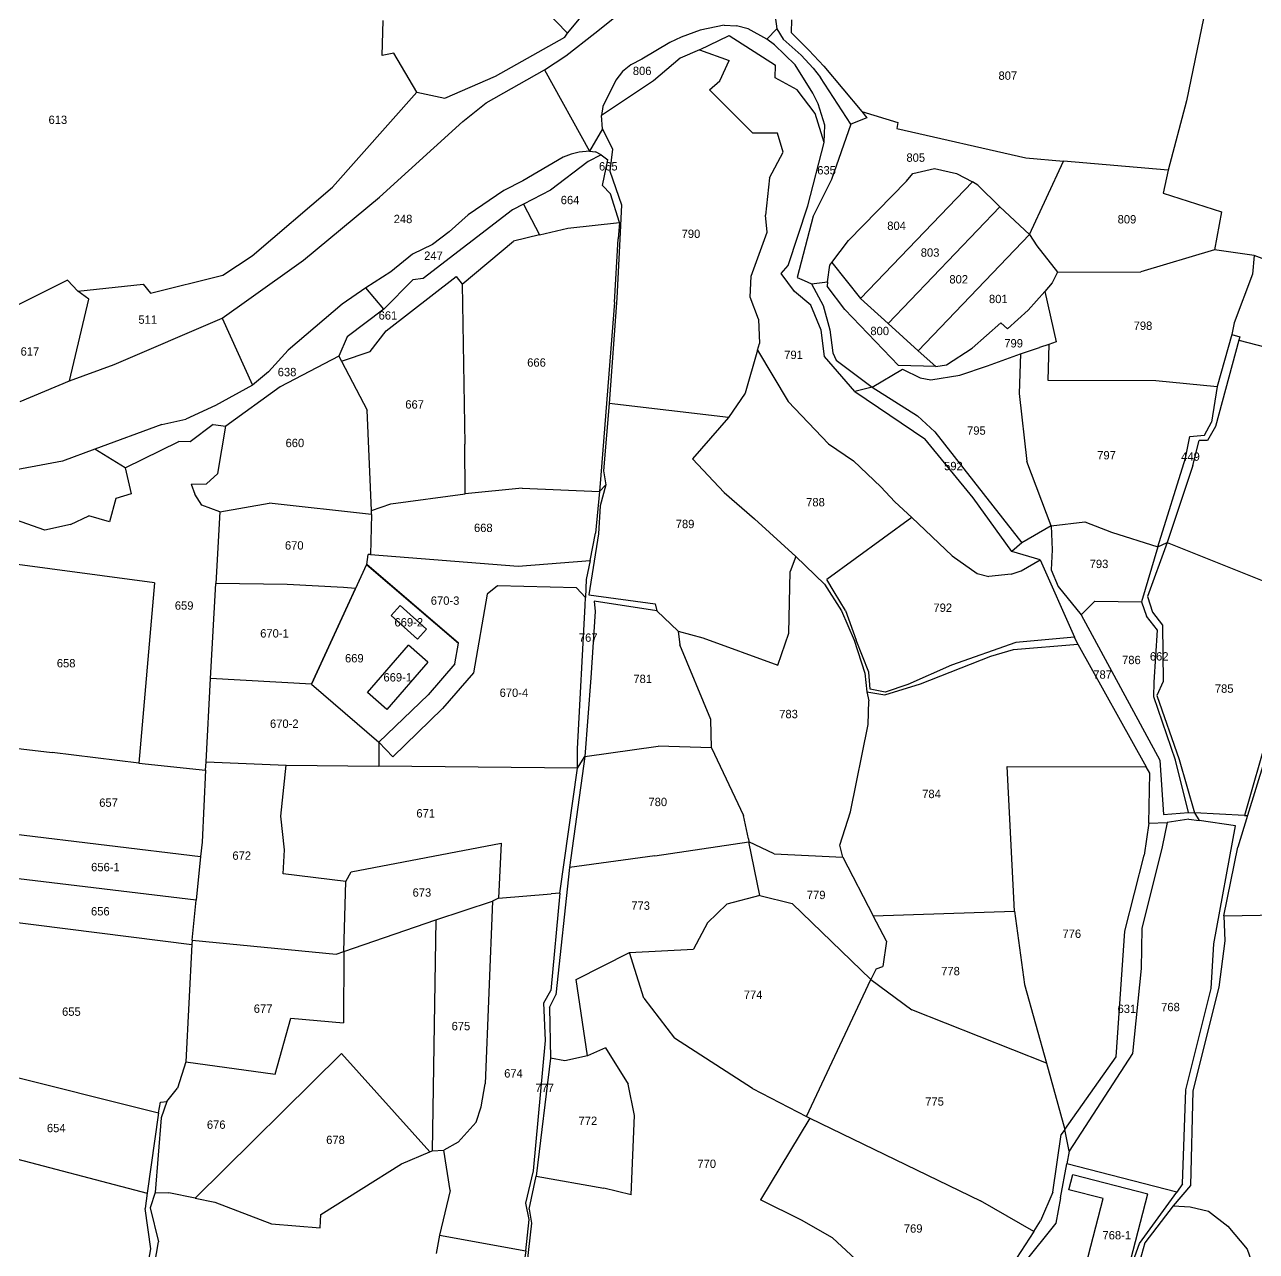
# Model space of a CAD drawing. Header units: metres. Extents: x 215864 to 218449, y 2702083 to 2704249.
# Drawn here: x 216190.5 to 216559.2, y 2703600.1 to 2703967.3 of the extents above; entities that cross this region are included whole.
import ezdxf
from ezdxf.enums import TextEntityAlignment as Align

# ---------------------------------------------------------------- set-up
doc = ezdxf.new("R2010")
doc.units = ezdxf.units.M

msp = doc.modelspace()

# ---------------------------------------------------------------- linework, layer by layer
at = {"layer": 'LIN'}
for p, q in [((216313.55, 2704005.35), (216352.98, 2703964.78)), ((216361.1, 2703964.71), (216380.31, 2703980.1)), ((216545.38, 2703979.27), (216538.23, 2703944.52)), ((216352.98, 2703964.78), (216359, 2703972.06)), ((216415.1, 2703969.76), (216415.66, 2703966.09)), ((216297.5, 2703958.09), (216297.78, 2703968.54)), ((216392.62, 2703965.67), (216387.02, 2703963.58)), ((216399.82, 2703967.16), (216392.62, 2703965.67)), ((216399.82, 2703967.16), (216403.52, 2703966.92)), ((216407.01, 2703966.09), (216403.52, 2703966.92)), ((216412.62, 2703962.97), (216407.01, 2703966.09)), ((216415.66, 2703966.09), (216412.62, 2703962.97)), ((216415.66, 2703966.09), (216417.55, 2703962.94)), ((216420.05, 2703968.74), (216419.95, 2703964.99)), ((216331.45, 2703951.91), (216352.17, 2703963.53)), ((216352.17, 2703963.53), (216352.98, 2703964.78)), ((216352.48, 2703957.99), (216361.1, 2703964.71)), ((216383.59, 2703961.99), (216375.21, 2703956.94)), ((216387.02, 2703963.58), (216383.59, 2703961.99)), ((216392.48, 2703959.72), (216401.32, 2703964.08)), ((216401.32, 2703964.08), (216415.25, 2703955.13)), ((216414.96, 2703961.27), (216412.62, 2703962.97)), ((216417.55, 2703962.94), (216422.89, 2703958.17)), ((216419.95, 2703964.99), (216425.23, 2703959.71)), ((216300.97, 2703958.8), (216297.5, 2703958.09)), ((216307.85, 2703947.13), (216300.97, 2703958.8)), ((216346.04, 2703953.74), (216352.48, 2703957.99)), ((216392.48, 2703959.72), (216386.7, 2703957.25)), ((216392.48, 2703959.72), (216401.36, 2703956.58)), ((216421.11, 2703955.23), (216414.96, 2703961.27)), ((216422.89, 2703958.17), (216426.48, 2703954.27)), ((216425.23, 2703959.71), (216429.71, 2703954.89)), ((216371.95, 2703955.29), (216369.46, 2703953.24)), ((216375.21, 2703956.94), (216371.95, 2703955.29)), ((216386.7, 2703957.25), (216378.67, 2703950.48)), ((216398.52, 2703950.49), (216401.36, 2703956.58)), ((216415.12, 2703951.34), (216415.25, 2703955.13)), ((216426.4, 2703946.77), (216421.11, 2703955.23)), ((216426.48, 2703954.27), (216428.68, 2703951.5)), ((216429.71, 2703954.89), (216441.02, 2703941.31)), ((216316.23, 2703945.3), (216331.45, 2703951.91)), ((216328.59, 2703943.89), (216346.04, 2703953.74)), ((216346.04, 2703953.74), (216359.54, 2703929.45)), ((216378.67, 2703950.48), (216363.18, 2703940.11)), ((216367.4, 2703950.69), (216363.56, 2703942.76)), ((216369.46, 2703953.24), (216367.4, 2703950.69)), ((216395.49, 2703947.82), (216398.52, 2703950.49)), ((216421.73, 2703947.8), (216415.12, 2703951.34)), ((216437.79, 2703937.5), (216428.68, 2703951.5)), ((216282.64, 2703918.69), (216307.85, 2703947.13)), ((216307.85, 2703947.13), (216316.23, 2703945.3)), ((216400.72, 2703942.55), (216395.49, 2703947.82)), ((216427.08, 2703940.73), (216421.73, 2703947.8)), ((216427.96, 2703943.6), (216426.4, 2703946.77)), ((216321.6, 2703938.33), (216328.59, 2703943.89)), ((216430.01, 2703937.26), (216427.96, 2703943.6)), ((216538.23, 2703944.52), (216532.71, 2703923.76)), ((216363.56, 2703942.76), (216363.18, 2703940.11)), ((216363.43, 2703936.1), (216363.18, 2703940.11)), ((216400.72, 2703942.55), (216408.44, 2703934.78)), ((216429.75, 2703932.01), (216427.08, 2703940.73)), ((216442.57, 2703939.38), (216437.79, 2703937.5)), ((216441.02, 2703941.31), (216451.84, 2703938.02)), ((216441.02, 2703941.31), (216442.57, 2703939.38)), ((216296.69, 2703915.65), (216321.6, 2703938.33)), ((216363.43, 2703936.1), (216359.54, 2703929.45)), ((216363.43, 2703936.1), (216366.42, 2703930)), ((216429.75, 2703932.01), (216430.01, 2703937.26)), ((216437.79, 2703937.5), (216432.01, 2703920.95)), ((216451.84, 2703938.02), (216451.53, 2703936.21)), ((216451.53, 2703936.21), (216490.12, 2703927.48)), ((216415.86, 2703934.81), (216408.44, 2703934.78)), ((216417.5, 2703929.13), (216415.86, 2703934.81)), ((216424.91, 2703913.12), (216429.75, 2703932.01)), ((216354.02, 2703928.53), (216351.62, 2703927.61)), ((216356.46, 2703929.13), (216354.02, 2703928.53)), ((216359.54, 2703929.45), (216356.46, 2703929.13)), ((216359.54, 2703929.45), (216361.29, 2703929.27)), ((216363.04, 2703928.29), (216361.29, 2703929.27)), ((216366.42, 2703930), (216365.59, 2703923.43)), ((216413.45, 2703921.49), (216417.5, 2703929.13)), ((216351.62, 2703927.61), (216339.56, 2703920.55)), ((216359.16, 2703926.35), (216347.89, 2703917.74)), ((216363.04, 2703928.29), (216359.16, 2703926.35)), ((216363.04, 2703928.29), (216364.98, 2703926.83)), ((216363.46, 2703919.14), (216364.98, 2703926.83)), ((216490.12, 2703927.48), (216501.45, 2703926.49)), ((216491.22, 2703904.5), (216501.45, 2703926.49)), ((216532.71, 2703923.76), (216501.45, 2703926.49)), ((216365.59, 2703923.43), (216369.11, 2703913.41)), ((216413.45, 2703921.49), (216412.19, 2703910.25)), ((216432.01, 2703920.95), (216426.53, 2703909.93)), ((216454.39, 2703920.44), (216456.35, 2703922.8)), ((216456.35, 2703922.8), (216462.79, 2703924.27)), ((216462.79, 2703924.27), (216469.44, 2703922.73)), ((216469.44, 2703922.73), (216474.15, 2703920.3)), ((216532.71, 2703923.76), (216531.31, 2703916.86)), ((216258.53, 2703898.11), (216282.64, 2703918.69)), ((216333.85, 2703917.68), (216323.2, 2703910.36)), ((216339.56, 2703920.55), (216333.85, 2703917.68)), ((216347.89, 2703917.74), (216339.82, 2703913.6)), ((216365.81, 2703916.68), (216363.46, 2703919.14)), ((216454.39, 2703920.44), (216437.04, 2703902.68)), ((216440.67, 2703885.34), (216474.15, 2703920.3)), ((216475.83, 2703919.29), (216474.15, 2703920.3)), ((216475.83, 2703919.29), (216482.32, 2703912.77)), ((216273.93, 2703896.82), (216296.69, 2703915.65)), ((216339.82, 2703913.6), (216336.47, 2703911.88)), ((216339.82, 2703913.6), (216344.61, 2703904.36)), ((216368.55, 2703908.08), (216365.81, 2703916.68)), ((216531.31, 2703916.86), (216548.71, 2703911.23)), ((216336.47, 2703911.88), (216309.78, 2703891.33)), ((216323.2, 2703910.36), (216317.52, 2703905.26)), ((216369.11, 2703913.41), (216368.63, 2703903.05)), ((216412.73, 2703905.23), (216412.19, 2703910.25)), ((216418.97, 2703895.21), (216424.91, 2703913.12)), ((216426.53, 2703909.93), (216421.73, 2703891.61)), ((216482.32, 2703912.77), (216448.9, 2703877.88)), ((216482.32, 2703912.77), (216491.22, 2703904.5)), ((216548.71, 2703911.23), (216546.66, 2703899.87)), ((216344.61, 2703904.36), (216353.09, 2703906.42)), ((216353.09, 2703906.42), (216368.55, 2703908.08)), ((216368.55, 2703908.08), (216368.11, 2703903.19)), ((216317.52, 2703905.26), (216312.52, 2703901.49)), ((216344.61, 2703904.36), (216336.82, 2703902.48)), ((216367.06, 2703884.2), (216368.11, 2703903.19)), ((216368.63, 2703903.05), (216367.77, 2703885.43)), ((216407.94, 2703891.98), (216412.73, 2703905.23)), ((216432.08, 2703896.13), (216437.04, 2703902.68)), ((216491.22, 2703904.5), (216457.91, 2703869.72)), ((216491.22, 2703904.5), (216493.48, 2703901.06)), ((216312.52, 2703901.49), (216306.54, 2703898.6)), ((216321.42, 2703889.65), (216336.82, 2703902.48)), ((216493.48, 2703901.06), (216499.65, 2703893.18)), ((216546.66, 2703899.87), (216524.56, 2703893.29)), ((216558.55, 2703898.17), (216546.66, 2703899.87)), ((216249.83, 2703892.33), (216258.53, 2703898.11)), ((216257.53, 2703885.09), (216273.93, 2703896.82)), ((216306.54, 2703898.6), (216300.11, 2703893.32)), ((216416.88, 2703892.79), (216418.97, 2703895.21)), ((216430.8, 2703890.28), (216431.49, 2703895.35)), ((216431.49, 2703895.35), (216432.08, 2703896.13)), ((216432.08, 2703896.13), (216440.67, 2703885.34)), ((216558.55, 2703898.17), (216557.98, 2703892.63)), ((216564.11, 2703896.08), (216558.55, 2703898.17)), ((216228.08, 2703886.92), (216249.83, 2703892.33)), ((216300.11, 2703893.32), (216292.55, 2703888.56)), ((216298.63, 2703875.69), (216319.66, 2703891.94)), ((216319.66, 2703891.94), (216321.42, 2703889.65)), ((216407.61, 2703885.72), (216407.94, 2703891.98)), ((216420.88, 2703887.41), (216416.88, 2703892.79)), ((216421.73, 2703891.61), (216423.83, 2703890.69)), ((216499.65, 2703893.18), (216498, 2703889.99)), ((216499.65, 2703893.18), (216524.56, 2703893.29)), ((216557.98, 2703892.63), (216552.53, 2703878.05)), ((216203.28, 2703890.82), (216187.34, 2703882.89)), ((216203.28, 2703890.82), (216206.39, 2703887.54)), ((216206.39, 2703887.54), (216225.92, 2703889.66)), ((216225.92, 2703889.66), (216228.08, 2703886.92)), ((216292.55, 2703888.56), (216285.51, 2703883.6)), ((216297.99, 2703882.16), (216292.55, 2703888.56)), ((216306.62, 2703890.97), (216297.99, 2703882.16)), ((216309.78, 2703891.33), (216306.62, 2703890.97)), ((216321.42, 2703889.65), (216322.19, 2703841.73)), ((216423.83, 2703890.69), (216425.96, 2703889.75)), ((216425.96, 2703889.75), (216430.8, 2703890.28)), ((216425.96, 2703889.75), (216429.49, 2703883.26)), ((216430.8, 2703890.28), (216430.68, 2703889)), ((216436.02, 2703882.04), (216430.68, 2703889)), ((216498, 2703889.99), (216495.83, 2703887.48)), ((216203.84, 2703860.74), (216209.7, 2703885.17)), ((216209.7, 2703885.17), (216206.39, 2703887.54)), ((216249.62, 2703879.48), (216257.53, 2703885.09)), ((216367.06, 2703884.2), (216362.94, 2703832.41)), ((216367.77, 2703885.43), (216365.44, 2703853.94)), ((216410.12, 2703879.19), (216407.61, 2703885.72)), ((216425.77, 2703883.32), (216420.88, 2703887.41)), ((216448.9, 2703877.88), (216440.67, 2703885.34)), ((216495.83, 2703887.48), (216490.88, 2703881.88)), ((216495.83, 2703887.48), (216499.22, 2703872.32)), ((216285.51, 2703883.6), (216269.32, 2703869.86)), ((216297.99, 2703882.16), (216287.03, 2703873.88)), ((216428.93, 2703875.85), (216425.77, 2703883.32)), ((216429.49, 2703883.26), (216431.51, 2703875.92)), ((216452.02, 2703865.31), (216436.02, 2703882.04)), ((216484.65, 2703876.27), (216490.88, 2703881.88)), ((216217.23, 2703865.63), (216249.62, 2703879.48)), ((216249.62, 2703879.48), (216258.67, 2703859.35)), ((216410.12, 2703879.19), (216410.43, 2703871.86)), ((216448.9, 2703877.88), (216457.91, 2703869.72)), ((216474.12, 2703870.5), (216482.63, 2703878.03)), ((216482.63, 2703878.03), (216484.65, 2703876.27)), ((216552.53, 2703878.05), (216551.78, 2703874.56)), ((216287.03, 2703873.88), (216284.53, 2703868.04)), ((216293.93, 2703869.51), (216298.63, 2703875.69)), ((216429.87, 2703867.97), (216428.93, 2703875.85)), ((216431.51, 2703875.92), (216432.41, 2703869.03)), ((216551.78, 2703874.56), (216547.46, 2703859.04)), ((216551.78, 2703874.56), (216554.22, 2703873.91)), ((216554.22, 2703873.91), (216553.94, 2703872.9)), ((216269.32, 2703869.86), (216263.5, 2703863.4)), ((216285.3, 2703866.57), (216293.93, 2703869.51)), ((216409.8, 2703869.87), (216406.12, 2703857.02)), ((216409.8, 2703869.87), (216410.43, 2703871.86)), ((216409.8, 2703869.87), (216418.96, 2703854.46)), ((216457.91, 2703869.72), (216463.17, 2703864.96)), ((216466.42, 2703865.44), (216474.12, 2703870.5)), ((216488.58, 2703868.77), (216494.24, 2703870.66)), ((216497.01, 2703871.59), (216494.24, 2703870.66)), ((216497.01, 2703871.59), (216496.75, 2703860.92)), ((216499.22, 2703872.32), (216497.01, 2703871.59)), ((216553.94, 2703872.9), (216546.97, 2703847.06)), ((216553.94, 2703872.9), (216603.67, 2703859.82)), ((216284.53, 2703868.04), (216266.96, 2703858.85)), ((216284.53, 2703868.04), (216285.3, 2703866.57)), ((216285.3, 2703866.57), (216292.97, 2703851.9)), ((216438.92, 2703857.46), (216429.87, 2703867.97)), ((216432.41, 2703869.03), (216433.39, 2703866.83)), ((216433.39, 2703866.83), (216444.15, 2703858.81)), ((216478.65, 2703865.22), (216488.58, 2703868.77)), ((216488.58, 2703868.77), (216488.17, 2703856.88)), ((216203.84, 2703860.74), (216217.23, 2703865.63)), ((216263.5, 2703863.4), (216258.67, 2703859.35)), ((216444.15, 2703858.81), (216453.27, 2703864.17)), ((216463.17, 2703864.96), (216452.02, 2703865.31)), ((216453.27, 2703864.17), (216458.48, 2703861.6)), ((216461.75, 2703861), (216470.44, 2703862.38)), ((216463.17, 2703864.96), (216466.42, 2703865.44)), ((216470.44, 2703862.38), (216478.65, 2703865.22)), ((216189.14, 2703854.52), (216203.84, 2703860.74)), ((216258.67, 2703859.35), (216247.54, 2703853.33)), ((216266.96, 2703858.85), (216250.71, 2703847.1)), ((216444.15, 2703858.81), (216438.92, 2703857.46)), ((216444.15, 2703858.81), (216457.7, 2703850.26)), ((216458.48, 2703861.6), (216461.75, 2703861)), ((216496.75, 2703860.92), (216529.07, 2703860.79)), ((216529.07, 2703860.79), (216547.46, 2703859.04)), ((216547.46, 2703859.04), (216545.76, 2703848.35)), ((216406.12, 2703857.02), (216401.14, 2703849.7)), ((216438.92, 2703857.46), (216459.92, 2703843.32)), ((216488.17, 2703856.88), (216490.5, 2703836.54)), ((216247.54, 2703853.33), (216238.7, 2703849.18)), ((216294.28, 2703821.93), (216292.97, 2703851.9)), ((216365.44, 2703853.94), (216363.69, 2703833.78)), ((216401.14, 2703849.7), (216365.44, 2703853.94)), ((216418.96, 2703854.46), (216431.05, 2703841.85)), ((216231.55, 2703847.58), (216211.45, 2703840.21)), ((216231.55, 2703847.58), (216238.7, 2703849.18)), ((216246.84, 2703847.6), (216239.96, 2703842.44)), ((216246.84, 2703847.6), (216250.71, 2703847.1)), ((216401.14, 2703849.7), (216390.37, 2703837.31)), ((216457.7, 2703850.26), (216462.93, 2703845.44)), ((216543.62, 2703844.41), (216545.76, 2703848.35)), ((216248.24, 2703832.98), (216250.71, 2703847.1)), ((216462.93, 2703845.44), (216488.98, 2703812.16)), ((216537.97, 2703837.56), (216539.2, 2703844)), ((216539.2, 2703844), (216543.62, 2703844.41)), ((216546.97, 2703847.06), (216544.52, 2703842.79)), ((216211.45, 2703840.21), (216201.81, 2703836.61)), ((216220.59, 2703834.69), (216211.45, 2703840.21)), ((216220.59, 2703834.69), (216236.61, 2703842.52)), ((216239.96, 2703842.44), (216236.61, 2703842.52)), ((216322.36, 2703826.84), (216322.19, 2703841.73)), ((216431.05, 2703841.85), (216438.58, 2703836.72)), ((216474.34, 2703825.67), (216459.92, 2703843.32)), ((216540.16, 2703835.37), (216542.02, 2703842.88)), ((216544.52, 2703842.79), (216542.02, 2703842.88)), ((216201.81, 2703836.61), (216183.16, 2703833.13)), ((216390.37, 2703837.31), (216399.87, 2703827.24)), ((216438.58, 2703836.72), (216446.79, 2703828.94)), ((216497.7, 2703817.31), (216490.5, 2703836.54)), ((216529.7, 2703811), (216537.97, 2703837.56)), ((216220.59, 2703834.69), (216222.36, 2703826.84)), ((216244.93, 2703829.91), (216248.24, 2703832.98)), ((216363.69, 2703833.78), (216364.44, 2703829.58)), ((216540.16, 2703835.37), (216532.45, 2703812.33)), ((216240.35, 2703829.73), (216244.93, 2703829.91)), ((216240.35, 2703829.73), (216241.37, 2703826.76)), ((216362.94, 2703832.41), (216362.55, 2703827.53)), ((216362.55, 2703827.53), (216364.44, 2703829.58)), ((216364.44, 2703829.58), (216362.75, 2703823.29)), ((216446.79, 2703828.94), (216450.98, 2703824.44)), ((216217.75, 2703825.45), (216215.86, 2703818.5)), ((216222.36, 2703826.84), (216217.75, 2703825.45)), ((216243.46, 2703823.49), (216241.37, 2703826.76)), ((216300.06, 2703823.85), (216322.36, 2703826.84)), ((216339.34, 2703828.59), (216322.36, 2703826.84)), ((216339.34, 2703828.59), (216362.55, 2703827.53)), ((216362.55, 2703827.53), (216361.33, 2703815.12)), ((216399.87, 2703827.24), (216408.92, 2703819.39)), ((216485.96, 2703809.65), (216474.34, 2703825.67)), ((216248.89, 2703821.51), (216243.46, 2703823.49)), ((216248.89, 2703821.51), (216247.7, 2703800.05)), ((216248.89, 2703821.51), (216263.65, 2703824.1)), ((216294.26, 2703820.65), (216263.65, 2703824.1)), ((216294.26, 2703820.65), (216294.28, 2703821.93)), ((216294.28, 2703821.93), (216300.06, 2703823.85)), ((216362.75, 2703823.29), (216362.23, 2703814.85)), ((216450.98, 2703824.44), (216456.06, 2703819.74)), ((216196.53, 2703815.96), (216187.75, 2703819.12)), ((216204.19, 2703817.65), (216209.66, 2703820.25)), ((216215.86, 2703818.5), (216209.66, 2703820.25)), ((216294.26, 2703820.65), (216294.02, 2703808.69)), ((216408.92, 2703819.39), (216421.32, 2703808.11)), ((216456.06, 2703819.74), (216430.55, 2703801.2)), ((216456.06, 2703819.74), (216468.15, 2703808.27)), ((216497.7, 2703817.31), (216507.83, 2703818.52)), ((216507.83, 2703818.52), (216515.84, 2703815.42)), ((216204.19, 2703817.65), (216196.53, 2703815.96)), ((216362.23, 2703814.85), (216359.37, 2703796.68)), ((216359.7, 2703806.9), (216361.33, 2703815.12)), ((216497.7, 2703817.31), (216488.98, 2703812.16)), ((216497.7, 2703817.31), (216498, 2703810.12)), ((216515.84, 2703815.42), (216529.7, 2703811)), ((216488.98, 2703812.16), (216485.96, 2703809.65)), ((216529.7, 2703811), (216524.82, 2703794.58)), ((216532.45, 2703812.33), (216526.61, 2703796.1)), ((216529.7, 2703811), (216532.45, 2703812.33)), ((216532.45, 2703812.33), (216575.93, 2703794.93)), ((216229.33, 2703800.23), (216171.48, 2703808.01)), ((216292.89, 2703805.67), (216293.29, 2703808.76)), ((216294.02, 2703808.69), (216293.29, 2703808.76)), ((216294.02, 2703808.69), (216338.17, 2703805.17)), ((216338.17, 2703805.17), (216359.7, 2703806.9)), ((216359.7, 2703806.9), (216358.58, 2703801.22)), ((216421.32, 2703808.11), (216419.58, 2703803.62)), ((216421.32, 2703808.11), (216429.88, 2703799.85)), ((216468.15, 2703808.27), (216475.57, 2703803.07)), ((216494.42, 2703807.07), (216485.96, 2703809.65)), ((216488.76, 2703803.84), (216494.42, 2703807.07)), ((216494.42, 2703807.07), (216504.68, 2703784.01)), ((216498, 2703810.12), (216497.73, 2703804.15)), ((216292.78, 2703805.76), (216276.33, 2703769.94)), ((216292.78, 2703805.76), (216289.48, 2703798.56)), ((216292.78, 2703805.76), (216320.3, 2703782.14)), ((216292.78, 2703805.76), (216292.89, 2703805.67)), ((216320.3, 2703782.14), (216292.89, 2703805.67)), ((216419.2, 2703785.16), (216419.58, 2703803.62)), ((216475.57, 2703803.07), (216479.05, 2703802.13)), ((216485.77, 2703802.8), (216488.76, 2703803.84)), ((216497.73, 2703804.15), (216499.81, 2703799.16)), ((216229.33, 2703800.23), (216224.68, 2703746.28)), ((216246.13, 2703771.61), (216247.7, 2703800.05)), ((216269.05, 2703799.74), (216247.7, 2703800.05)), ((216285.86, 2703798.81), (216269.05, 2703799.74)), ((216332.04, 2703799.33), (216328.95, 2703796.79)), ((216355.64, 2703798.73), (216332.04, 2703799.33)), ((216358.58, 2703801.22), (216358.38, 2703795.81)), ((216429.88, 2703799.85), (216434.94, 2703791.86)), ((216432.74, 2703797.5), (216430.55, 2703801.2)), ((216485.77, 2703802.8), (216479.05, 2703802.13)), ((216276.33, 2703769.94), (216289.48, 2703798.56)), ((216289.48, 2703798.56), (216285.86, 2703798.81)), ((216328.95, 2703796.79), (216324.85, 2703773.27)), ((216355.64, 2703798.73), (216358.38, 2703795.81)), ((216358.29, 2703793.49), (216358.38, 2703795.81)), ((216359.37, 2703796.68), (216379.2, 2703793.95)), ((216436.18, 2703791.93), (216432.74, 2703797.5)), ((216499.81, 2703799.16), (216506.71, 2703790.65)), ((216526.61, 2703796.1), (216528.03, 2703791.48)), ((216300.21, 2703790.5), (216302.89, 2703793.46)), ((216310.76, 2703786.35), (216302.89, 2703793.46)), ((216355.93, 2703750.54), (216358.29, 2703793.49)), ((216379.66, 2703791.84), (216360.94, 2703794.71)), ((216360.94, 2703794.71), (216361.24, 2703791.6)), ((216379.2, 2703793.95), (216379.66, 2703791.84)), ((216436.18, 2703791.93), (216439.41, 2703783.11)), ((216506.71, 2703790.65), (216510.84, 2703794.75)), ((216510.84, 2703794.75), (216524.82, 2703794.58)), ((216524.82, 2703794.58), (216526.31, 2703790.29)), ((216308.07, 2703783.38), (216300.21, 2703790.5)), ((216361.24, 2703791.6), (216359.95, 2703771.79)), ((216379.66, 2703791.84), (216386.09, 2703785.78)), ((216434.94, 2703791.86), (216438.81, 2703783.09)), ((216506.71, 2703790.65), (216530.28, 2703747.18)), ((216529.58, 2703786.09), (216526.31, 2703790.29)), ((216528.03, 2703791.48), (216531.11, 2703787.6)), ((216310.76, 2703786.35), (216308.07, 2703783.38)), ((216386.09, 2703785.78), (216393.47, 2703783.79)), ((216386.09, 2703785.78), (216386.54, 2703781.63)), ((216415.91, 2703775.61), (216419.2, 2703785.16)), ((216528.61, 2703770.47), (216529.58, 2703786.09)), ((216531.11, 2703787.6), (216531.28, 2703770.65)), ((216293.09, 2703767.41), (216305.4, 2703781.54)), ((216311.19, 2703776.48), (216305.4, 2703781.54)), ((216319.23, 2703775.95), (216320.3, 2703782.14)), ((216395.83, 2703759.33), (216386.54, 2703781.63)), ((216393.47, 2703783.79), (216415.91, 2703775.61)), ((216438.81, 2703783.09), (216441.95, 2703773.2)), ((216443.19, 2703773.45), (216439.41, 2703783.11)), ((216487.11, 2703782.35), (216467.9, 2703775.55)), ((216486.45, 2703780.24), (216505.69, 2703781.86)), ((216504.68, 2703784.01), (216487.11, 2703782.35)), ((216505.69, 2703781.86), (216504.68, 2703784.01)), ((216505.69, 2703781.86), (216526.16, 2703745.15)), ((216458.61, 2703769.95), (216479.69, 2703778.32)), ((216479.69, 2703778.32), (216486.45, 2703780.24)), ((216311.19, 2703776.48), (216298.88, 2703762.35)), ((216319.23, 2703775.95), (216311.21, 2703766.74)), ((216467.9, 2703775.55), (216454.82, 2703769.75)), ((216244.76, 2703746.69), (216246.13, 2703771.61)), ((216276.33, 2703769.94), (216246.13, 2703771.61)), ((216276.33, 2703769.94), (216296.47, 2703752.49)), ((216324.85, 2703773.27), (216315.57, 2703762.61)), ((216359.95, 2703771.79), (216358.14, 2703748.25)), ((216441.95, 2703773.2), (216442.52, 2703767.65)), ((216443.55, 2703768.37), (216443.19, 2703773.45)), ((216447.9, 2703766.72), (216458.61, 2703769.95)), ((216528.42, 2703766.15), (216528.61, 2703770.47)), ((216531.28, 2703770.65), (216529.38, 2703766.5)), ((216298.88, 2703762.35), (216293.09, 2703767.41)), ((216296.47, 2703752.49), (216311.21, 2703766.74)), ((216442.52, 2703767.65), (216447.9, 2703766.72)), ((216442.52, 2703767.65), (216443.17, 2703764.88)), ((216448, 2703767.48), (216443.55, 2703768.37)), ((216454.82, 2703769.75), (216448, 2703767.48)), ((216535, 2703747.11), (216528.42, 2703766.15)), ((216529.38, 2703766.5), (216536.04, 2703747.33)), ((216315.57, 2703762.61), (216300.64, 2703748.18)), ((216442.96, 2703757.81), (216443.17, 2703764.88)), ((216396.08, 2703750.89), (216395.83, 2703759.33)), ((216437.69, 2703731.73), (216442.96, 2703757.81)), ((216562.7, 2703755.3), (216555.6, 2703730.59)), ((216296.47, 2703752.49), (216296.44, 2703745.36)), ((216296.47, 2703752.49), (216300.64, 2703748.18)), ((216358.14, 2703748.25), (216380.12, 2703751.37)), ((216396.08, 2703750.89), (216380.12, 2703751.37)), ((216563.96, 2703754.79), (216556.47, 2703730.58)), ((216187.67, 2703750.78), (216198.7, 2703749.44)), ((216224.68, 2703746.28), (216198.7, 2703749.44)), ((216358.14, 2703748.25), (216353.54, 2703715.06)), ((216355.94, 2703744.77), (216355.93, 2703750.54)), ((216355.94, 2703744.77), (216358.14, 2703748.25)), ((216396.08, 2703750.89), (216405.64, 2703730.62)), ((216224.68, 2703746.28), (216244.55, 2703744.14)), ((216244.55, 2703744.14), (216243.56, 2703722.63)), ((216244.55, 2703744.14), (216244.76, 2703746.69)), ((216244.76, 2703746.69), (216268.75, 2703745.63)), ((216267.17, 2703730.37), (216268.75, 2703745.63)), ((216268.75, 2703745.63), (216296.44, 2703745.36)), ((216355.94, 2703744.77), (216296.44, 2703745.36)), ((216350.68, 2703707.38), (216355.94, 2703744.77)), ((216486.77, 2703701.92), (216484.58, 2703745.22)), ((216484.58, 2703745.22), (216526.16, 2703745.15)), ((216527.28, 2703743.28), (216526.16, 2703745.15)), ((216530.28, 2703747.18), (216531.4, 2703730.87)), ((216538.83, 2703731.53), (216535, 2703747.11)), ((216536.04, 2703747.33), (216540.62, 2703731.38)), ((216526.95, 2703728.26), (216527.28, 2703743.28)), ((216268.26, 2703720.32), (216267.17, 2703730.37)), ((216407.1, 2703723.59), (216405.64, 2703730.62)), ((216434.44, 2703721.67), (216437.69, 2703731.73)), ((216531.4, 2703730.87), (216538.83, 2703731.53)), ((216538.99, 2703729.54), (216532.46, 2703728.47)), ((216538.83, 2703731.53), (216540.62, 2703731.38)), ((216538.99, 2703729.54), (216542.06, 2703729.08)), ((216555.6, 2703730.59), (216540.62, 2703731.38)), ((216540.62, 2703731.38), (216542.06, 2703729.08)), ((216556.47, 2703730.58), (216553.57, 2703721.13)), ((216555.6, 2703730.59), (216556.47, 2703730.58)), ((216526.95, 2703728.26), (216525.56, 2703718.71)), ((216526.95, 2703728.26), (216532.46, 2703728.47)), ((216532.46, 2703728.47), (216530.96, 2703721.25)), ((216552.96, 2703727.52), (216542.06, 2703729.08)), ((216546.45, 2703692.14), (216552.96, 2703727.52)), ((216187.04, 2703725.08), (216243.13, 2703718.35)), ((216243.56, 2703722.63), (216243.13, 2703718.35)), ((216288.17, 2703713.71), (216333.07, 2703722.33)), ((216333.07, 2703722.33), (216332.32, 2703705.89)), ((216379.05, 2703718.54), (216407.27, 2703722.72)), ((216407.1, 2703723.59), (216407.27, 2703722.72)), ((216410.53, 2703706.62), (216407.27, 2703722.72)), ((216414.85, 2703719.16), (216407.27, 2703722.72)), ((216243.13, 2703718.35), (216241.81, 2703705.22)), ((216267.87, 2703713.15), (216268.26, 2703720.32)), ((216379.05, 2703718.54), (216353.54, 2703715.06)), ((216414.85, 2703719.16), (216435.37, 2703718.07)), ((216435.37, 2703718.07), (216434.44, 2703721.67)), ((216519.8, 2703695.95), (216525.56, 2703718.71)), ((216530.96, 2703721.25), (216524.85, 2703696.72)), ((216549.45, 2703700.6), (216553.57, 2703721.13)), ((216353.54, 2703715.06), (216349.43, 2703676.89)), ((216435.37, 2703718.07), (216444.46, 2703700.53)), ((216241.81, 2703705.22), (216186.13, 2703711.9)), ((216286.56, 2703710.88), (216267.87, 2703713.15)), ((216286.03, 2703689.92), (216286.56, 2703710.88)), ((216286.56, 2703710.88), (216288.17, 2703713.71)), ((216332.32, 2703705.89), (216348.1, 2703707.17)), ((216350.68, 2703707.38), (216347.93, 2703678.17)), ((216350.68, 2703707.38), (216348.1, 2703707.17)), ((216240.61, 2703693.29), (216241.81, 2703705.22)), ((216313.58, 2703699.33), (216330.5, 2703704.93)), ((216330.5, 2703704.93), (216328.34, 2703650.27)), ((216332.32, 2703705.89), (216330.5, 2703704.93)), ((216394.83, 2703698.46), (216400.62, 2703704.08)), ((216410.53, 2703706.62), (216400.62, 2703704.08)), ((216410.53, 2703706.62), (216420.16, 2703704.27)), ((216420.16, 2703704.27), (216443.8, 2703681.46)), ((216444.46, 2703700.53), (216486.77, 2703701.92)), ((216448.47, 2703693), (216444.46, 2703700.53)), ((216486.77, 2703701.92), (216489.76, 2703679.96)), ((216549.45, 2703700.6), (216565.74, 2703700.87)), ((216549.45, 2703700.6), (216549.73, 2703693.08)), ((216184.42, 2703699.01), (216240.48, 2703691.94)), ((216286.03, 2703689.92), (216313.58, 2703699.33)), ((216313.58, 2703699.33), (216312.46, 2703630.18)), ((216394.83, 2703698.46), (216390.65, 2703690.57)), ((216524.85, 2703696.72), (216524.65, 2703684.82)), ((216240.61, 2703693.29), (216240.48, 2703691.94)), ((216240.61, 2703693.29), (216283.66, 2703689.13)), ((216448.47, 2703693), (216447.33, 2703685.37)), ((216517.19, 2703658.37), (216519.8, 2703695.95)), ((216549.73, 2703693.08), (216547.95, 2703679.18)), ((216240.48, 2703691.94), (216238.74, 2703656.86)), ((216283.66, 2703689.13), (216286.03, 2703689.92)), ((216286.03, 2703689.92), (216285.91, 2703668.5)), ((216355.57, 2703681.53), (216371.55, 2703689.55)), ((216371.55, 2703689.55), (216390.65, 2703690.57)), ((216375.81, 2703675.89), (216371.55, 2703689.55)), ((216545.63, 2703678.83), (216546.45, 2703692.14)), ((216445.31, 2703684.67), (216447.33, 2703685.37)), ((216358.96, 2703658.68), (216355.57, 2703681.53)), ((216424.46, 2703640.52), (216443.8, 2703681.46)), ((216445.31, 2703684.67), (216443.8, 2703681.46)), ((216443.8, 2703681.46), (216456.03, 2703672.38)), ((216524.65, 2703684.82), (216522.13, 2703659.35)), ((216345.88, 2703674.54), (216347.93, 2703678.17)), ((216489.76, 2703679.96), (216496.38, 2703656.46)), ((216538.03, 2703648.43), (216545.63, 2703678.83)), ((216547.95, 2703679.18), (216540.18, 2703648.13)), ((216346.39, 2703663.2), (216345.88, 2703674.54)), ((216347.57, 2703673.15), (216349.43, 2703676.89)), ((216375.81, 2703675.89), (216385.01, 2703663.94)), ((216347.57, 2703673.15), (216347.83, 2703657.91)), ((216496.38, 2703656.46), (216456.03, 2703672.38)), ((216265.46, 2703653.19), (216270.1, 2703669.92)), ((216270.1, 2703669.92), (216285.91, 2703668.5)), ((216342.74, 2703624.2), (216346.39, 2703663.2)), ((216408.29, 2703648.88), (216385.01, 2703663.94)), ((216285.28, 2703659.39), (216241.46, 2703616.06)), ((216285.28, 2703659.39), (216311.74, 2703629.88)), ((216364.3, 2703661.06), (216358.96, 2703658.68)), ((216364.3, 2703661.06), (216371.11, 2703650.16)), ((216522.13, 2703659.35), (216503.09, 2703630.13)), ((216169.81, 2703656.81), (216230.49, 2703641.58)), ((216238.74, 2703656.86), (216236.25, 2703648.97)), ((216238.74, 2703656.86), (216265.46, 2703653.19)), ((216347.83, 2703657.91), (216343.54, 2703622.63)), ((216352.2, 2703657.17), (216347.83, 2703657.91)), ((216358.96, 2703658.68), (216352.2, 2703657.17)), ((216496.38, 2703656.46), (216501.82, 2703636.64)), ((216501.82, 2703636.64), (216517.19, 2703658.37)), ((216233.02, 2703645), (216236.25, 2703648.97)), ((216327.14, 2703643.37), (216328.34, 2703650.27)), ((216372.96, 2703640.81), (216371.11, 2703650.16)), ((216408.29, 2703648.88), (216424.46, 2703640.52)), ((216537.09, 2703620.31), (216538.03, 2703648.43)), ((216540.18, 2703648.13), (216539.43, 2703619.87)), ((216230.49, 2703641.58), (216231.17, 2703644.83)), ((216231.17, 2703644.83), (216233.02, 2703645)), ((216233.02, 2703645), (216231.36, 2703640.08)), ((216230.49, 2703641.58), (216227.11, 2703617.57)), ((216325.59, 2703638.78), (216327.14, 2703643.37)), ((216372.02, 2703617.04), (216372.96, 2703640.81)), ((216231.36, 2703640.08), (216229.57, 2703617.79)), ((216320.22, 2703632.77), (216325.59, 2703638.78)), ((216425.5, 2703640.02), (216410.69, 2703615.54)), ((216424.46, 2703640.52), (216425.5, 2703640.02)), ((216425.5, 2703640.02), (216476.59, 2703615.23)), ((216498.27, 2703617.86), (216500.7, 2703635.11)), ((216501.82, 2703636.64), (216500.7, 2703635.11)), ((216503.09, 2703630.13), (216501.82, 2703636.64)), ((216170.1, 2703632.57), (216227.11, 2703617.57)), ((216303.31, 2703626.37), (216311.74, 2703629.88)), ((216311.74, 2703629.88), (216312.46, 2703630.18)), ((216312.46, 2703630.18), (216315.89, 2703630.4)), ((216320.22, 2703632.77), (216315.89, 2703630.4)), ((216317.86, 2703618.35), (216315.89, 2703630.4)), ((216503.09, 2703630.13), (216502.4, 2703626.33)), ((216279.12, 2703611.14), (216303.31, 2703626.37)), ((216500.56, 2703616.19), (216502.4, 2703626.33)), ((216535.31, 2703617.85), (216502.4, 2703626.33)), ((216340.5, 2703614.53), (216342.74, 2703624.2)), ((216341.45, 2703612.71), (216343.54, 2703622.63)), ((216343.54, 2703622.63), (216363.86, 2703619.07)), ((216503.05, 2703618.55), (216504.23, 2703623.1)), ((216504.23, 2703623.1), (216526.67, 2703617.32)), ((216372.02, 2703617.04), (216363.86, 2703619.07)), ((216539.43, 2703619.87), (216534.26, 2703613.73)), ((216537.09, 2703620.31), (216535.31, 2703617.85)), ((216227.11, 2703617.57), (216226.56, 2703612.96)), ((216229.57, 2703617.79), (216228.03, 2703613.17)), ((216229.57, 2703617.79), (216233.59, 2703617.64)), ((216241.46, 2703616.06), (216233.59, 2703617.64)), ((216241.46, 2703616.06), (216247.35, 2703614.88)), ((216317.86, 2703618.35), (216314.66, 2703605.01)), ((216423.04, 2703609.44), (216410.69, 2703615.54)), ((216492.53, 2703606.1), (216476.59, 2703615.23)), ((216498.27, 2703617.86), (216494.57, 2703609.29)), ((216500.56, 2703616.19), (216499.1, 2703608.55)), ((216513.29, 2703615.91), (216503.05, 2703618.55)), ((216508.14, 2703595.92), (216513.29, 2703615.91)), ((216519.36, 2703588.97), (216526.67, 2703617.32)), ((216524.22, 2703602.52), (216535.31, 2703617.85)), ((216228.2, 2703600.93), (216226.56, 2703612.96)), ((216228.03, 2703613.17), (216230.56, 2703603.02)), ((216247.35, 2703614.88), (216264.39, 2703608.34)), ((216341.45, 2703609.62), (216340.5, 2703614.53)), ((216341.45, 2703612.71), (216342.18, 2703608.58)), ((216534.26, 2703613.73), (216525.8, 2703602.7)), ((216534.26, 2703613.73), (216539.31, 2703613.42)), ((216539.31, 2703613.42), (216544.82, 2703612.12)), ((216544.82, 2703612.12), (216550.66, 2703607.67)), ((216264.39, 2703608.34), (216278.9, 2703607.21)), ((216278.9, 2703607.21), (216279.12, 2703611.14)), ((216342.18, 2703608.58), (216338.63, 2703577.94)), ((216340.48, 2703600.29), (216341.45, 2703609.62)), ((216432.31, 2703604.2), (216423.04, 2703609.44)), ((216499.1, 2703608.55), (216489.5, 2703596.51)), ((216492.53, 2703606.1), (216494.57, 2703609.29)), ((216550.66, 2703607.67), (216556.43, 2703600.75)), ((216314.66, 2703605.01), (216313.64, 2703599.52)), ((216314.66, 2703605.01), (216340.48, 2703600.29)), ((216444.61, 2703592.75), (216432.31, 2703604.2)), ((216492.53, 2703606.1), (216487.39, 2703598.1)), ((216224.46, 2703579.32), (216228.2, 2703600.93)), ((216226.57, 2703580.42), (216230.56, 2703603.02)), ((216340.48, 2703600.29), (216337.06, 2703578.56)), ((216519.36, 2703588.97), (216524.22, 2703602.52)), ((216525.8, 2703602.7), (216521.53, 2703587.29)), ((216556.43, 2703600.75), (216558.04, 2703596.32))]:
    msp.add_line(p, q, dxfattribs=at)

# ---------------------------------------------------------------- texts
at = {"layer": 'PAR'}
for s, p in [('806', (216375.3, 2703953.47)), ('807', (216484.76, 2703952.05)), ('613', (216200.4, 2703938.83)), ('805', (216457.2, 2703927.51)), ('665', (216365.17, 2703924.9)), ('635', (216430.5, 2703923.72)), ('664', (216353.73, 2703914.81)), ('248', (216303.72, 2703909.14)), ('809', (216520.42, 2703909.05)), ('804', (216451.46, 2703907.11)), ('790', (216389.91, 2703904.71)), ('247', (216312.83, 2703898.17)), ('803', (216461.49, 2703899.09)), ('802', (216470.06, 2703891.08)), ('801', (216481.91, 2703885.2)), ('661', (216299.2, 2703880.27)), ('511', (216227.3, 2703879)), ('800', (216446.41, 2703875.62)), ('798', (216525.22, 2703877.2)), ('799', (216486.5, 2703871.94)), ('617', (216192.03, 2703869.49)), ('791', (216420.62, 2703868.48)), ('666', (216343.68, 2703866.18)), ('638', (216269.01, 2703863.32)), ('667', (216307.19, 2703853.63)), ('795', (216475.35, 2703845.81)), ('660', (216271.35, 2703842.1)), ('592', (216468.48, 2703835.19)), ('797', (216514.31, 2703838.43)), ('449', (216539.44, 2703838.02)), ('788', (216427.19, 2703824.37)), ('668', (216327.75, 2703816.69)), ('789', (216388.15, 2703817.85)), ('670', (216271.16, 2703811.43)), ('793', (216512.06, 2703805.9)), ('670-3', (216316.31, 2703794.91)), ('659', (216238.2, 2703793.43)), ('792', (216465.28, 2703792.79)), ('669-2', (216305.44, 2703788.42)), ('670-1', (216265.24, 2703785.11)), ('767', (216359.16, 2703783.84)), ('658', (216202.88, 2703776.18)), ('669', (216289.14, 2703777.66)), ('786', (216521.76, 2703777.14)), ('662', (216530.08, 2703778.22)), ('787', (216513.13, 2703772.79)), ('669-1', (216302.14, 2703771.95)), ('781', (216375.46, 2703771.48)), ('785', (216549.53, 2703768.57)), ('670-4', (216336.91, 2703767.33)), ('670-2', (216268.17, 2703758.07)), ('783', (216419.12, 2703760.96)), ('784', (216461.92, 2703737.04)), ('657', (216215.57, 2703734.44)), ('780', (216379.98, 2703734.65)), ('671', (216310.51, 2703731.24)), ('672', (216255.44, 2703718.59)), ('656-1', (216214.63, 2703715.15)), ('673', (216309.37, 2703707.54)), ('779', (216427.39, 2703706.81)), ('773', (216374.84, 2703703.61)), ('656', (216213.11, 2703701.92)), ('776', (216503.91, 2703695.2)), ('778', (216467.61, 2703684.02)), ('774', (216408.53, 2703676.95)), ('677', (216261.83, 2703672.77)), ('631', (216520.4, 2703672.73)), ('768', (216533.45, 2703673.26)), ('655', (216204.45, 2703671.88)), ('675', (216321.05, 2703667.56)), ('674', (216336.79, 2703653.41)), ('777', (216346.1, 2703649.06)), ('775', (216462.83, 2703644.97)), ('654', (216199.91, 2703637.04)), ('676', (216247.8, 2703638.06)), ('772', (216359.06, 2703639.23)), ('678', (216283.51, 2703633.5)), ('770', (216394.63, 2703626.34)), ('769', (216456.43, 2703606.97)), ('768-1', (216517.38, 2703604.96))]:
    msp.add_text(s, height=2.5, dxfattribs=at).set_placement(p, align=Align.MIDDLE)

doc.saveas('drawing.dxf')
